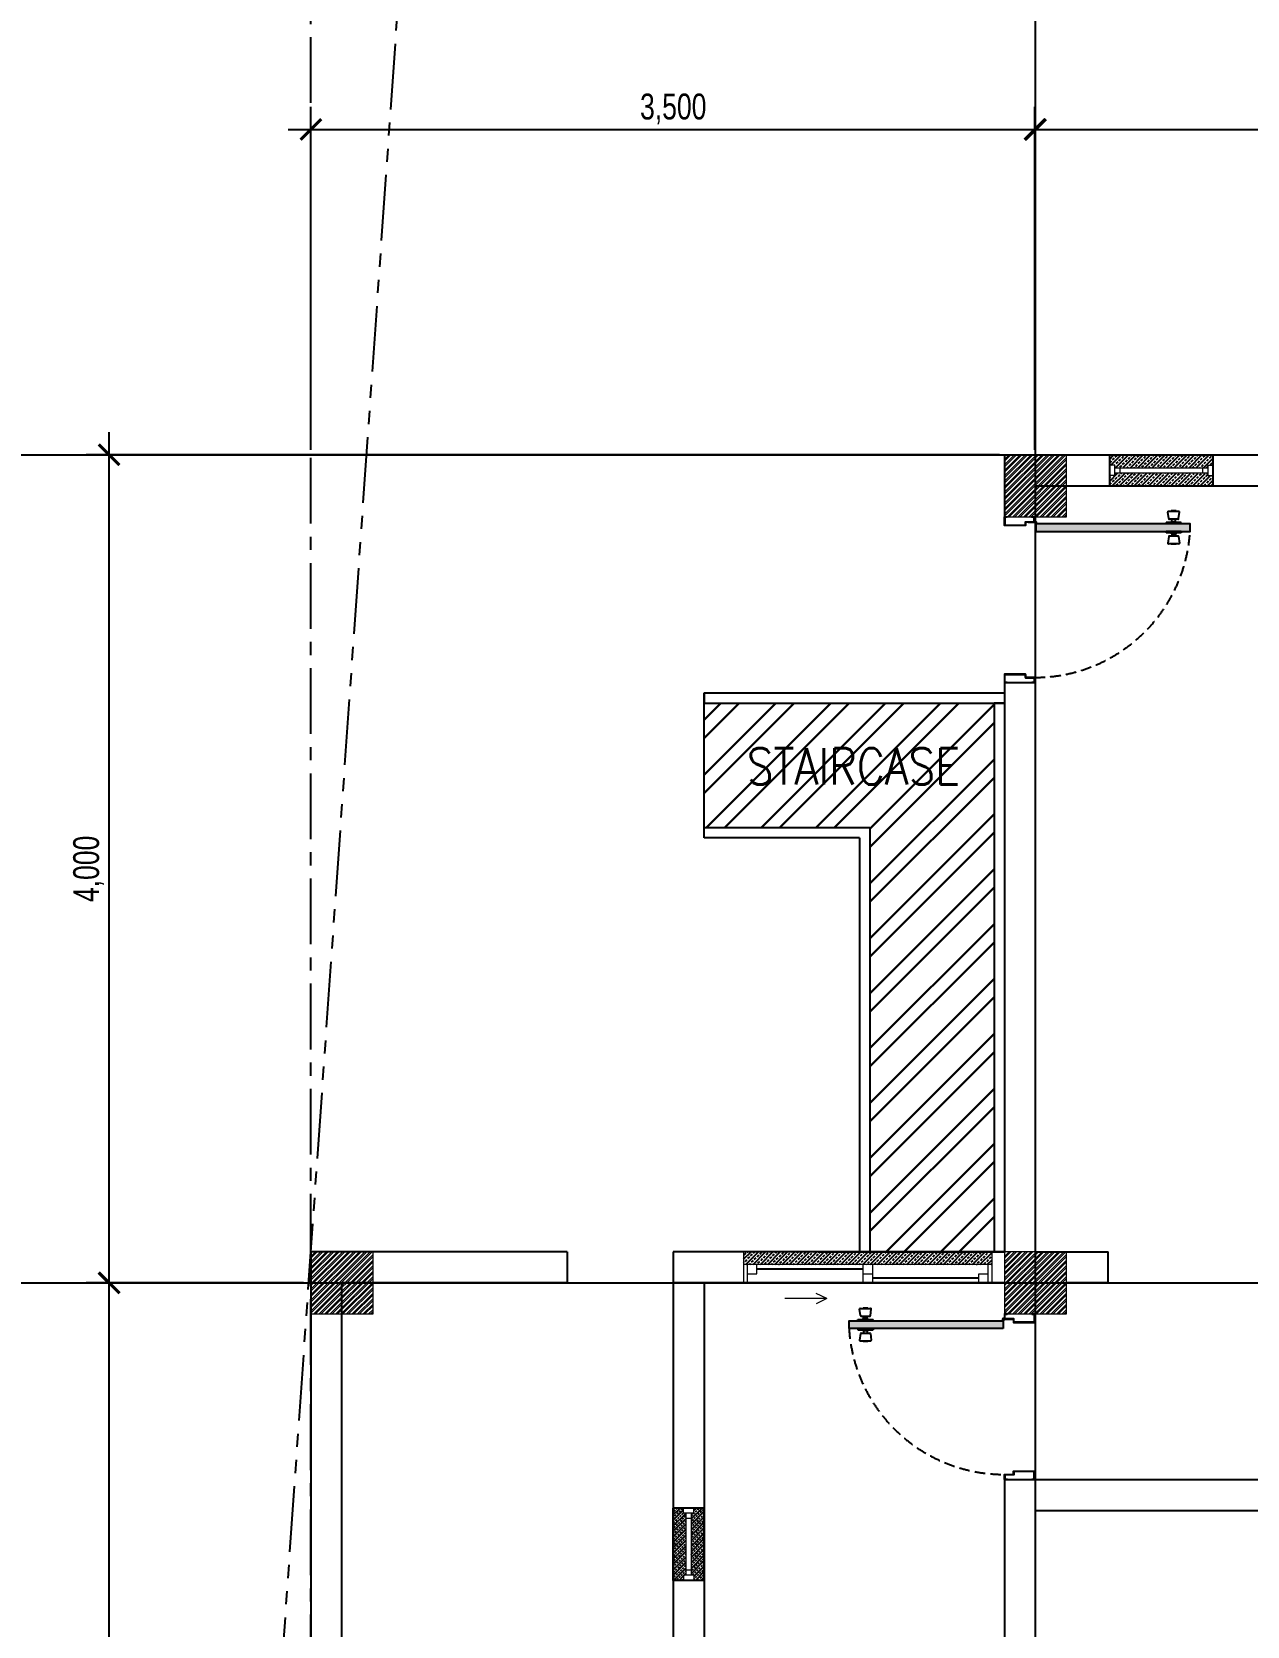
# Model space of a CAD drawing. Header units: millimetres. Extents: x -248340 to 456025, y 261499 to 1049645.
# Drawn here: x 296144 to 302013, y 304527 to 312228 of the extents above; entities that cross this region are included whole.
import ezdxf
from ezdxf.enums import TextEntityAlignment as Align

# ---------------------------------------------------------------- set-up
doc = ezdxf.new("R2010")
doc.units = ezdxf.units.MM
doc.header["$LTSCALE"] = 8
doc.header["$MEASUREMENT"] = 0
for name, pattern in [('CENTER', [50.8, 31.75, -6.35, 6.35, -6.35]), ('CONTINOUS', [0]), ('DASHED2', [0.375, 0.25, -0.125]), ('HIDDEN', [9.525, 6.35, -3.175]), ('PHANTOM', [63.5, 31.75, -6.35, 6.35, -6.35, 6.35, -6.35])]:
    doc.linetypes.add(name, pattern=pattern)
doc.layers.get('0').update_dxf_attribs({"linetype": 'CONTINUOUS'})
for name, color, linetype, lineweight in [('A-ANNO-DIMS', 211, 'CONTINUOUS', 9), ('A-GLAZ', 151, 'CONTINUOUS', 18), ('DIM', 2, 'CONTINUOUS', 25)]:
    doc.layers.add(name, color=color, linetype=linetype, lineweight=lineweight)
for name, color, linetype in [('ar_grid', 10, 'CENTER'), ('AR_ROOF', 7, 'CONTINUOUS'), ('ar_stairs', 7, 'CONTINOUS'), ('ar_wall', 7, 'CONTINOUS'), ('TEXT', 2, 'CONTINUOUS')]:
    doc.layers.add(name, color=color, linetype=linetype)
doc.styles.add('EN-SCL-DIM', font='swisscl.ttf')
doc.styles.add('ROMANS', font='ROMANS', dxfattribs={"width": 0.8, "bigfont": 'BIGFONT'})

# ---------------------------------------------------------------- blocks, each defined once
blk = doc.blocks.new('_ArchTick')
at = {"color": 0, "linetype": 'ByBlock', "const_width": 0.15}
blk.add_lwpolyline([(-0.5, -0.5), (0.5, 0.5)], dxfattribs=at)
blk = doc.blocks.new('SSS')
at = {"true_color": 0x939598}
h = blk.add_hatch(color=252, dxfattribs=at)
h.paths.add_polyline_path([(138371.9, -103571.8), (138360.2, -103571.8), (138360.2, -103610.2), (138459.7, -103610.2), (138459.7, -103594.1), (138502.6, -103594.1), (138502.6, -103571.8), (138490.9, -103571.8), (138490.9, -103570.6), (138503.8, -103570.6), (138503.8, -103595.3), (138460.9, -103595.3), (138460.9, -103611.4), (138359, -103611.4), (138359, -103570.6), (138371.9, -103570.6)])
h.paths.add_polyline_path([(138371.9, -104369.5), (138360.2, -104369.5), (138360.2, -104331.1), (138459.7, -104331.1), (138459.7, -104347.2), (138502.6, -104347.2), (138502.6, -104369.5), (138490.9, -104369.5), (138490.9, -104370.6), (138503.8, -104370.6), (138503.8, -104346), (138460.9, -104346), (138460.9, -104329.9), (138359, -104329.9), (138359, -104370.6), (138371.9, -104370.6)])
for points in [[(138509.7, -103640.9), (139255, -103640.9), (139255, -103603.3), (138509.7, -103603.3)], [(138353.1, -107490.9), (137607.8, -107490.9), (137607.8, -107453.3), (138353.1, -107453.3)]]:
    blk.add_hatch(color=252, dxfattribs=at).paths.add_polyline_path(points)
h = blk.add_hatch(color=252, dxfattribs=at)
h.paths.add_polyline_path([(138490.9, -107421.8), (138502.6, -107421.8), (138502.6, -107460.2), (138403.1, -107460.2), (138403.1, -107444.1), (138360.2, -107444.1), (138360.2, -107421.8), (138371.9, -107421.8), (138371.9, -107420.6), (138359, -107420.6), (138359, -107445.3), (138401.9, -107445.3), (138401.9, -107461.4), (138503.8, -107461.4), (138503.8, -107420.6), (138490.9, -107420.6)])
h.paths.add_polyline_path([(138490.9, -108219.5), (138502.6, -108219.5), (138502.6, -108181.1), (138403.1, -108181.1), (138403.1, -108197.2), (138360.2, -108197.2), (138360.2, -108219.5), (138371.9, -108219.5), (138371.9, -108220.6), (138359, -108220.6), (138359, -108196), (138401.9, -108196), (138401.9, -108179.9), (138503.8, -108179.9), (138503.8, -108220.6), (138490.9, -108220.6)])
at = {"layer": 'A-ANNO-DIMS', "ltscale": 1.25, "true_color": 0x939598}
h = blk.add_hatch(dxfattribs=at)
h.set_pattern_fill('ANSI32', color=252, scale=50)
h.set_pattern_definition([(45, (87838.863, 246713.806), (-13.2582521, 13.2582521), []), (45, (87847.702, 246713.806), (-13.2582521, 13.2582521), [])])
h.paths.add_polyline_path([(138359, -103570.6), (138659, -103570.6), (138659, -103270.6), (138359, -103270.6)])
h = blk.add_hatch(dxfattribs=at)
h.set_pattern_fill('ANSI32', color=252, scale=50)
h.set_pattern_definition([(45, (84488.863, 242863.806), (-13.2582521, 13.2582521), []), (45, (84497.702, 242863.806), (-13.2582521, 13.2582521), [])])
h.paths.add_polyline_path([(135009, -107420.6), (135309, -107420.6), (135309, -107120.6), (135009, -107120.6)])
h = blk.add_hatch(dxfattribs=at)
h.set_pattern_fill('ANSI32', color=252, scale=50)
h.set_pattern_definition([(45, (87838.863, 242863.806), (-13.2582521, 13.2582521), []), (45, (87847.702, 242863.806), (-13.2582521, 13.2582521), [])])
h.paths.add_polyline_path([(138359, -107420.6), (138659, -107420.6), (138659, -107120.6), (138359, -107120.6)])
at = {"layer": 'ar_wall', "ltscale": 1.25, "true_color": 0x939598}
h = blk.add_hatch(dxfattribs=at)
h.set_pattern_fill('ANSI33', color=252, scale=75)
h.set_pattern_definition([(45, (79725.857, 276971.84), (-13.25825215, 13.25825215), []), (45, (79739.116, 276971.84), (-13.25825215, 13.25825215), [9.375, -4.6875])])
h.paths.add_polyline_path([(136821.5, -108388.6), (136819, -108388.6), (136819, -108385.5), (136816, -108385.5), (136816, -108383.1), (136809, -108383.1), (136809, -108358.1), (136784, -108358.1), (136759, -108358.1), (136759, -108707.9), (136809, -108707.9), (136809, -108682.9), (136816, -108682.9), (136816, -108680.4), (136819, -108680.4), (136819, -108677.3), (136821.5, -108677.3)])
h.paths.add_polyline_path([(136909, -108358.1), (136859, -108358.1), (136859, -108383.1), (136852, -108383.1), (136852, -108385.5), (136849, -108385.5), (136849, -108388.6), (136846.5, -108388.6), (136846.5, -108677.3), (136849, -108677.3), (136849, -108680.4), (136852, -108680.4), (136852, -108682.9), (136859, -108682.9), (136859, -108707.9), (136909, -108707.9)])
at = {"color": 252, "ltscale": 1.25, "true_color": 0x939598}
for p, q in [((138509, -114270.6), (138509, -94932.4)), ((133324.4, -103270.6), (146515.4, -103270.6)), ((138359, -103270.6), (144915.4, -103270.6)), ((138865.2, -103270.6), (138865.2, -103420.6)), ((139365.2, -103270.6), (139365.2, -103420.6)), ((138509, -103420.6), (144765.4, -103420.6)), ((136247.2, -107120.6), (135009, -107120.6)), ((138359, -107120.6), (136759, -107120.6)), ((136759, -107120.6), (136759, -109983.3)), ((137459, -107120.6), (138359, -107120.6)), ((137708.9, -107120.6), (137659, -107120.6)), ((138509, -107120.6), (138859, -107120.6)), ((138859, -107270.6), (138859, -107120.6)), ((133324.4, -107270.6), (146515.4, -107270.6)), ((136247.2, -107270.6), (135159, -107270.6)), ((136909, -107270.6), (136909, -109833.3)), ((138359, -108196), (138359, -109833.3)), ((138359, -108220.6), (138509, -108220.6)), ((138509, -108220.6), (139659, -108220.6)), ((138509, -108370.6), (139809, -108370.6)), ((138509, -110206.3), (138509, -108370.6))]:
    blk.add_line(p, q, dxfattribs=at)
at = {"color": 252, "linetype": 'Continuous', "ltscale": 1.25, "true_color": 0x939598}
for p, q in [((138865.2, -103293.1), (138887.5, -103270.7)), ((138865.2, -103275.4), (138869.9, -103270.7)), ((138873, -103320.6), (138922.9, -103270.7)), ((138894, -103282), (138902.8, -103273.1)), ((138898.3, -103330.7), (138958.3, -103270.7)), ((138933.5, -103330.9), (138993.6, -103270.7)), ((138938.2, -103273.1), (138940.6, -103270.7)), ((138968.6, -103331.1), (139029, -103270.7)), ((138969.1, -103277.5), (138975.9, -103270.7)), ((139000.1, -103282), (139008.9, -103273.1)), ((139003.8, -103331.3), (139064.3, -103270.7)), ((139038.9, -103331.5), (139099.7, -103270.7)), ((139044.3, -103273.1), (139046.6, -103270.7)), ((139074.1, -103331.7), (139135, -103270.7)), ((139075.2, -103277.5), (139082, -103270.7)), ((139106.1, -103282), (139115, -103273.1)), ((139109.3, -103331.9), (139170.4, -103270.7)), ((139144.4, -103332.1), (139205.7, -103270.7)), ((139150.3, -103273.1), (139152.7, -103270.7)), ((139179.6, -103332.3), (139241.1, -103270.7)), ((139181.3, -103277.5), (139188.1, -103270.7)), ((139212.2, -103282), (139221, -103273.1)), ((139214.7, -103332.4), (139276.5, -103270.7)), ((139249.9, -103332.6), (139311.8, -103270.7)), ((139256.4, -103273.1), (139258.8, -103270.7)), ((139285.1, -103332.8), (139347.2, -103270.7)), ((139287.3, -103277.5), (139294.1, -103270.7)), ((139318.3, -103282), (139327.1, -103273.1)), ((139362.5, -103273.1), (139364.8, -103270.7)), ((138867.5, -103308.5), (138876.3, -103299.6)), ((138880.7, -103295.2), (138889.6, -103286.4)), ((138890.2, -103321.1), (138894, -103317.3)), ((138898.4, -103312.9), (138907.3, -103304.1)), ((138911.7, -103299.6), (138920.5, -103290.8)), ((138916.1, -103330.6), (138924.9, -103321.7)), ((138924.9, -103286.4), (138933.8, -103277.5)), ((138929.4, -103317.3), (138938.2, -103308.5)), ((138942.6, -103304.1), (138951.5, -103295.2)), ((138951, -103331), (138955.9, -103326.2)), ((138955.9, -103290.8), (138964.7, -103282)), ((138960.3, -103321.7), (138969.1, -103312.9)), ((138973.6, -103308.5), (138982.4, -103299.6)), ((138986.2, -103331.2), (138986.8, -103330.6)), ((138986.8, -103295.2), (138995.6, -103286.4)), ((138991.2, -103326.2), (139000.1, -103317.3)), ((139004.5, -103312.9), (139013.3, -103304.1)), ((139017.7, -103299.6), (139026.6, -103290.8)), ((139022.2, -103330.6), (139031, -103321.7)), ((139031, -103286.4), (139039.8, -103277.5)), ((139035.4, -103317.3), (139044.3, -103308.5)), ((139048.7, -103304.1), (139057.5, -103295.2)), ((139056.5, -103331.6), (139061.9, -103326.2)), ((139061.9, -103290.8), (139070.8, -103282)), ((139066.4, -103321.7), (139075.2, -103312.9)), ((139079.6, -103308.5), (139088.5, -103299.6)), ((139091.7, -103331.8), (139092.9, -103330.6)), ((139092.9, -103295.2), (139101.7, -103286.4)), ((139097.3, -103326.2), (139106.1, -103317.3)), ((139110.6, -103312.9), (139119.4, -103304.1)), ((139123.8, -103299.6), (139132.7, -103290.8)), ((139128.2, -103330.6), (139137.1, -103321.7)), ((139137.1, -103286.4), (139145.9, -103277.5)), ((139141.5, -103317.3), (139150.3, -103308.5)), ((139154.7, -103304.1), (139163.6, -103295.2)), ((139162, -103332.2), (139168, -103326.2)), ((139168, -103290.8), (139176.8, -103282)), ((139172.4, -103321.7), (139181.3, -103312.9)), ((139185.7, -103308.5), (139194.5, -103299.6)), ((139197.2, -103332.4), (139198.9, -103330.6)), ((139198.9, -103295.2), (139207.8, -103286.4)), ((139203.4, -103326.2), (139212.2, -103317.3)), ((139216.6, -103312.9), (139225.5, -103304.1)), ((139229.9, -103299.6), (139238.7, -103290.8)), ((139234.3, -103330.6), (139243.1, -103321.7)), ((139243.1, -103286.4), (139252, -103277.5)), ((139247.6, -103317.3), (139256.4, -103308.5)), ((139260.8, -103304.1), (139269.7, -103295.2)), ((139267.5, -103332.7), (139274.1, -103326.2)), ((139274.1, -103290.8), (139282.9, -103282)), ((139278.5, -103321.7), (139287.3, -103312.9)), ((139291.7, -103308.5), (139300.6, -103299.6)), ((139302.6, -103332.9), (139305, -103330.6)), ((139305, -103295.2), (139313.8, -103286.4)), ((139309.4, -103326.2), (139318.3, -103317.3)), ((139320.2, -103333), (139365.2, -103288.1)), ((139322.7, -103312.9), (139331.5, -103304.1)), ((139335.9, -103299.6), (139344.8, -103290.8)), ((139349.2, -103286.4), (139358, -103277.5)), ((139353.6, -103317.3), (139362.5, -103308.5)), ((138865.2, -103399.2), (138906.1, -103358.2)), ((138865.2, -103381.5), (138871.9, -103374.8)), ((138867.5, -103414.5), (138876.3, -103405.7)), ((138879, -103420.7), (138941.3, -103358.4)), ((138880.7, -103401.3), (138889.6, -103392.4)), ((138894, -103388), (138902.8, -103379.2)), ((138898.4, -103419), (138907.3, -103410.1)), ((138907.3, -103374.8), (138916.1, -103365.9)), ((138911.7, -103405.7), (138920.5, -103396.9)), ((138914.3, -103420.7), (138976.4, -103358.6)), ((138920.5, -103361.5), (138923.7, -103358.3)), ((138924.9, -103392.4), (138933.8, -103383.6)), ((138932, -103420.7), (138938.2, -103414.5)), ((138938.2, -103379.2), (138947, -103370.3)), ((138942.6, -103410.1), (138951.5, -103401.3)), ((138949.7, -103420.7), (139011.6, -103358.8)), ((138951.5, -103365.9), (138958.9, -103358.5)), ((138955.9, -103396.9), (138964.7, -103388)), ((138967.4, -103420.7), (138969.1, -103419)), ((138969.1, -103383.6), (138978, -103374.8)), ((138973.6, -103414.5), (138982.4, -103405.7)), ((138982.4, -103370.3), (138991.2, -103361.5)), ((138985, -103420.7), (139046.8, -103359)), ((138986.8, -103401.3), (138995.6, -103392.4)), ((139000.1, -103388), (139008.9, -103379.2)), ((139004.5, -103419), (139013.3, -103410.1)), ((139013.3, -103374.8), (139022.2, -103365.9)), ((139017.7, -103405.7), (139026.6, -103396.9)), ((139020.4, -103420.7), (139081.9, -103359.2)), ((139026.6, -103361.5), (139029.2, -103358.9)), ((139031, -103392.4), (139039.8, -103383.6)), ((139038.1, -103420.7), (139044.3, -103414.5)), ((139044.3, -103379.2), (139053.1, -103370.3)), ((139048.7, -103410.1), (139057.5, -103401.3)), ((139055.7, -103420.7), (139117.1, -103359.4)), ((139057.5, -103365.9), (139064.3, -103359.1)), ((139061.9, -103396.9), (139070.8, -103388)), ((139073.4, -103420.7), (139075.2, -103419)), ((139075.2, -103383.6), (139084, -103374.8)), ((139079.6, -103414.5), (139088.5, -103405.7)), ((139088.5, -103370.3), (139097.3, -103361.5)), ((139091.1, -103420.7), (139152.2, -103359.6)), ((139092.9, -103401.3), (139101.7, -103392.4)), ((139106.1, -103388), (139115, -103379.2)), ((139110.6, -103419), (139119.4, -103410.1)), ((139119.4, -103374.8), (139128.2, -103365.9)), ((139123.8, -103405.7), (139132.7, -103396.9)), ((139126.5, -103420.7), (139187.4, -103359.8)), ((139132.7, -103361.5), (139134.7, -103359.5)), ((139137.1, -103392.4), (139145.9, -103383.6)), ((139144.1, -103420.7), (139150.3, -103414.5)), ((139150.3, -103379.2), (139159.2, -103370.3)), ((139154.7, -103410.1), (139163.6, -103401.3)), ((139161.8, -103420.7), (139222.6, -103360)), ((139163.6, -103365.9), (139169.8, -103359.7)), ((139168, -103396.9), (139176.8, -103388)), ((139179.5, -103420.7), (139181.3, -103419)), ((139181.3, -103383.6), (139190.1, -103374.8)), ((139185.7, -103414.5), (139194.5, -103405.7)), ((139194.5, -103370.3), (139203.4, -103361.5)), ((139197.2, -103420.7), (139257.7, -103360.2)), ((139198.9, -103401.3), (139207.8, -103392.4)), ((139212.2, -103388), (139221, -103379.2)), ((139216.6, -103419), (139225.5, -103410.1)), ((139225.5, -103374.8), (139234.3, -103365.9)), ((139229.9, -103405.7), (139238.7, -103396.9)), ((139232.5, -103420.7), (139292.9, -103360.4)), ((139238.7, -103361.5), (139240.1, -103360.1)), ((139243.1, -103392.4), (139252, -103383.6)), ((139250.2, -103420.7), (139256.4, -103414.5)), ((139256.4, -103379.2), (139265.2, -103370.3)), ((139260.8, -103410.1), (139269.7, -103401.3)), ((139267.9, -103420.7), (139328, -103360.6)), ((139269.7, -103365.9), (139275.3, -103360.3)), ((139274.1, -103396.9), (139282.9, -103388)), ((139285.6, -103420.7), (139287.3, -103419)), ((139287.3, -103383.6), (139296.2, -103374.8)), ((139291.7, -103414.5), (139300.6, -103405.7)), ((139300.6, -103370.3), (139309.4, -103361.5)), ((139303.2, -103420.7), (139353.3, -103370.6)), ((139305, -103401.3), (139313.8, -103392.4)), ((139318.3, -103388), (139327.1, -103379.2)), ((139322.7, -103419), (139331.5, -103410.1)), ((139331.5, -103374.8), (139340.2, -103366.1)), ((139335.9, -103405.7), (139344.8, -103396.9)), ((139338.6, -103420.7), (139365.2, -103394.1)), ((139349.2, -103392.4), (139358, -103383.6)), ((139356.3, -103420.7), (139362.5, -103414.5)), ((139362.5, -103379.2), (139365.2, -103376.5)), ((137098.7, -107156.5), (137134.6, -107120.6)), ((137098.8, -107121.1), (137099.2, -107120.6)), ((137108.9, -107181.7), (137169.9, -107120.6)), ((137115.1, -107122.4), (137116.9, -107120.6)), ((137144.3, -107181.7), (137205.3, -107120.6)), ((137146, -107126.8), (137152.2, -107120.6)), ((137177, -107131.3), (137185.8, -107122.4)), ((137179.6, -107181.7), (137240.6, -107120.6)), ((137215, -107181.7), (137276, -107120.6)), ((137221.2, -107122.4), (137223, -107120.6)), ((137250.3, -107181.7), (137311.3, -107120.6)), ((137252.1, -107126.8), (137258.3, -107120.6)), ((137283, -107131.3), (137291.9, -107122.4)), ((137285.7, -107181.7), (137346.7, -107120.6)), ((137321, -107181.7), (137382.1, -107120.6)), ((137327.2, -107122.4), (137329, -107120.6)), ((137356.4, -107181.7), (137417.4, -107120.6)), ((137358.2, -107126.8), (137364.4, -107120.6)), ((137389.1, -107131.3), (137397.9, -107122.4)), ((137391.7, -107181.7), (137452.8, -107120.6)), ((137427.1, -107181.7), (137488.1, -107120.6)), ((137433.3, -107122.4), (137435.1, -107120.6)), ((137462.4, -107181.7), (137523.5, -107120.6)), ((137464.2, -107126.8), (137470.4, -107120.6)), ((137495.2, -107131.3), (137504, -107122.4)), ((137497.8, -107181.7), (137558.8, -107120.6)), ((137533.1, -107181.7), (137594.2, -107120.6)), ((137539.4, -107122.4), (137541.2, -107120.6)), ((137568.5, -107181.7), (137629.5, -107120.6)), ((137570.3, -107126.8), (137576.5, -107120.6)), ((137601.2, -107131.3), (137610.1, -107122.4)), ((137603.9, -107181.7), (137664.9, -107120.6)), ((137639.2, -107181.7), (137700.3, -107120.6)), ((137645.4, -107122.4), (137647.2, -107120.6)), ((137674.6, -107181.7), (137735.6, -107120.6)), ((137676.4, -107126.8), (137682.6, -107120.6)), ((137707.3, -107131.3), (137716.1, -107122.4)), ((137709.9, -107181.7), (137771, -107120.6)), ((137745.3, -107181.7), (137806.3, -107120.6)), ((137751.5, -107122.4), (137753.3, -107120.6)), ((137780.6, -107181.7), (137841.7, -107120.6)), ((137782.4, -107126.8), (137788.6, -107120.6)), ((137813.4, -107131.3), (137822.2, -107122.4)), ((137816, -107181.7), (137877, -107120.6)), ((137851.3, -107181.7), (137912.4, -107120.6)), ((137857.6, -107122.4), (137859.4, -107120.6)), ((137886.7, -107181.7), (137947.7, -107120.6)), ((137888.5, -107126.8), (137894.7, -107120.6)), ((137919.4, -107131.3), (137928.3, -107122.4)), ((137922, -107181.7), (137983.1, -107120.6)), ((137957.4, -107181.7), (138018.5, -107120.6)), ((137963.6, -107122.4), (137965.4, -107120.6)), ((137992.7, -107181.7), (138053.8, -107120.6)), ((137994.6, -107126.8), (138000.8, -107120.6)), ((138025.5, -107131.3), (138034.3, -107122.4)), ((138028.1, -107181.7), (138089.2, -107120.6)), ((138063.4, -107181.7), (138124.5, -107120.6)), ((138069.7, -107122.4), (138071.5, -107120.6)), ((138098.8, -107181.7), (138159.9, -107120.6)), ((138100.6, -107126.8), (138106.8, -107120.6)), ((138131.6, -107131.3), (138140.4, -107122.4)), ((138134.1, -107181.7), (138195.2, -107120.6)), ((138169.5, -107181.7), (138230.6, -107120.6)), ((138175.8, -107122.4), (138177.6, -107120.6)), ((138204.8, -107181.7), (138265.9, -107120.6)), ((138206.7, -107126.8), (138212.9, -107120.6)), ((138237.6, -107131.3), (138246.5, -107122.4)), ((138240.2, -107181.7), (138298.8, -107123.2)), ((138281.8, -107122.4), (138283.6, -107120.6)), ((137098.7, -107174.1), (137101.8, -107171)), ((137101.8, -107135.7), (137110.7, -107126.8)), ((137106.3, -107166.6), (137115.1, -107157.8)), ((137119.5, -107153.4), (137128.4, -107144.5)), ((137126.6, -107181.7), (137132.8, -107175.5)), ((137132.8, -107140.1), (137141.6, -107131.3)), ((137137.2, -107171), (137146, -107162.2)), ((137150.5, -107157.8), (137159.3, -107148.9)), ((137161.9, -107181.7), (137163.7, -107179.9)), ((137163.7, -107144.5), (137172.6, -107135.7)), ((137168.1, -107175.5), (137177, -107166.6)), ((137181.4, -107162.2), (137190.2, -107153.4)), ((137194.7, -107148.9), (137203.5, -107140.1)), ((137199.1, -107179.9), (137207.9, -107171)), ((137207.9, -107135.7), (137216.8, -107126.8)), ((137212.3, -107166.6), (137221.2, -107157.8)), ((137225.6, -107153.4), (137234.4, -107144.5)), ((137232.7, -107181.7), (137238.9, -107175.5)), ((137238.9, -107140.1), (137247.7, -107131.3)), ((137243.3, -107171), (137252.1, -107162.2)), ((137256.5, -107157.8), (137265.4, -107148.9)), ((137268, -107181.7), (137269.8, -107179.9)), ((137269.8, -107144.5), (137278.6, -107135.7)), ((137274.2, -107175.5), (137283, -107166.6)), ((137287.5, -107162.2), (137296.3, -107153.4)), ((137300.7, -107148.9), (137309.6, -107140.1)), ((137305.1, -107179.9), (137314, -107171)), ((137314, -107135.7), (137322.8, -107126.8)), ((137318.4, -107166.6), (137327.2, -107157.8)), ((137331.7, -107153.4), (137340.5, -107144.5)), ((137338.7, -107181.7), (137344.9, -107175.5)), ((137344.9, -107140.1), (137353.8, -107131.3)), ((137349.3, -107171), (137358.2, -107162.2)), ((137362.6, -107157.8), (137371.4, -107148.9)), ((137374.1, -107181.7), (137375.9, -107179.9)), ((137375.9, -107144.5), (137384.7, -107135.7)), ((137380.3, -107175.5), (137389.1, -107166.6)), ((137393.5, -107162.2), (137402.4, -107153.4)), ((137406.8, -107148.9), (137415.6, -107140.1)), ((137411.2, -107179.9), (137420, -107171)), ((137420, -107135.7), (137428.9, -107126.8)), ((137424.5, -107166.6), (137433.3, -107157.8)), ((137437.7, -107153.4), (137446.6, -107144.5)), ((137444.8, -107181.7), (137451, -107175.5)), ((137451, -107140.1), (137459.8, -107131.3)), ((137455.4, -107171), (137464.2, -107162.2)), ((137468.7, -107157.8), (137477.5, -107148.9)), ((137480.1, -107181.7), (137481.9, -107179.9)), ((137481.9, -107144.5), (137490.8, -107135.7)), ((137486.3, -107175.5), (137495.2, -107166.6)), ((137499.6, -107162.2), (137508.4, -107153.4)), ((137512.9, -107148.9), (137521.7, -107140.1)), ((137517.3, -107179.9), (137526.1, -107171)), ((137526.1, -107135.7), (137535, -107126.8)), ((137530.5, -107166.6), (137539.4, -107157.8)), ((137543.8, -107153.4), (137552.6, -107144.5)), ((137550.8, -107181.7), (137557, -107175.5)), ((137557, -107140.1), (137565.9, -107131.3)), ((137561.5, -107171), (137570.3, -107162.2)), ((137574.7, -107157.8), (137583.6, -107148.9)), ((137586.2, -107181.7), (137588, -107179.9)), ((137588, -107144.5), (137596.8, -107135.7)), ((137592.4, -107175.5), (137601.2, -107166.6)), ((137605.7, -107162.2), (137614.5, -107153.4)), ((137618.9, -107148.9), (137627.8, -107140.1)), ((137623.3, -107179.9), (137632.2, -107171)), ((137632.2, -107135.7), (137641, -107126.8)), ((137636.6, -107166.6), (137645.4, -107157.8)), ((137649.9, -107153.4), (137658.7, -107144.5)), ((137656.9, -107181.7), (137663.1, -107175.5)), ((137663.1, -107140.1), (137672, -107131.3)), ((137667.5, -107171), (137676.4, -107162.2)), ((137680.8, -107157.8), (137689.6, -107148.9)), ((137692.2, -107181.7), (137694.1, -107179.9)), ((137694.1, -107144.5), (137702.9, -107135.7)), ((137698.5, -107175.5), (137707.3, -107166.6)), ((137711.7, -107162.2), (137720.6, -107153.4)), ((137725, -107148.9), (137733.8, -107140.1)), ((137729.4, -107179.9), (137738.2, -107171)), ((137738.2, -107135.7), (137747.1, -107126.8)), ((137742.7, -107166.6), (137751.5, -107157.8)), ((137755.9, -107153.4), (137764.8, -107144.5)), ((137762.9, -107181.7), (137769.2, -107175.5)), ((137769.2, -107140.1), (137778, -107131.3)), ((137773.6, -107171), (137782.4, -107162.2)), ((137786.9, -107157.8), (137795.7, -107148.9)), ((137798.3, -107181.7), (137800.1, -107179.9)), ((137800.1, -107144.5), (137809, -107135.7)), ((137804.5, -107175.5), (137813.4, -107166.6)), ((137817.8, -107162.2), (137826.6, -107153.4)), ((137831.1, -107148.9), (137839.9, -107140.1)), ((137835.5, -107179.9), (137844.3, -107171)), ((137844.3, -107135.7), (137853.1, -107126.8)), ((137848.7, -107166.6), (137857.6, -107157.8)), ((137862, -107153.4), (137870.8, -107144.5)), ((137869, -107181.7), (137875.2, -107175.5)), ((137875.2, -107140.1), (137884.1, -107131.3)), ((137879.7, -107171), (137888.5, -107162.2)), ((137892.9, -107157.8), (137901.8, -107148.9)), ((137904.4, -107181.7), (137906.2, -107179.9)), ((137906.2, -107144.5), (137915, -107135.7)), ((137910.6, -107175.5), (137919.4, -107166.6)), ((137923.9, -107162.2), (137932.7, -107153.4)), ((137937.1, -107148.9), (137946, -107140.1)), ((137941.5, -107179.9), (137950.4, -107171)), ((137950.4, -107135.7), (137959.2, -107126.8)), ((137954.8, -107166.6), (137963.6, -107157.8)), ((137968.1, -107153.4), (137976.9, -107144.5)), ((137975.1, -107181.7), (137981.3, -107175.5)), ((137981.3, -107140.1), (137990.2, -107131.3)), ((137985.7, -107171), (137994.6, -107162.2)), ((137999, -107157.8), (138007.8, -107148.9)), ((138010.4, -107181.7), (138012.2, -107179.9)), ((138012.2, -107144.5), (138021.1, -107135.7)), ((138016.7, -107175.5), (138025.5, -107166.6)), ((138029.9, -107162.2), (138038.8, -107153.4)), ((138043.2, -107148.9), (138052, -107140.1)), ((138047.6, -107179.9), (138056.4, -107171)), ((138056.4, -107135.7), (138065.3, -107126.8)), ((138060.9, -107166.6), (138069.7, -107157.8)), ((138074.1, -107153.4), (138083, -107144.5)), ((138081.1, -107181.7), (138087.4, -107175.5)), ((138087.4, -107140.1), (138096.2, -107131.3)), ((138091.8, -107171), (138100.6, -107162.2)), ((138105.1, -107157.8), (138113.9, -107148.9)), ((138116.5, -107181.7), (138118.3, -107179.9)), ((138118.3, -107144.5), (138127.2, -107135.7)), ((138122.7, -107175.5), (138131.6, -107166.6)), ((138136, -107162.2), (138144.8, -107153.4)), ((138149.3, -107148.9), (138158.1, -107140.1)), ((138153.7, -107179.9), (138162.5, -107171)), ((138162.5, -107135.7), (138171.3, -107126.8)), ((138166.9, -107166.6), (138175.8, -107157.8)), ((138180.2, -107153.4), (138189, -107144.5)), ((138187.2, -107181.7), (138193.4, -107175.5)), ((138193.4, -107140.1), (138202.3, -107131.3)), ((138197.9, -107171), (138206.7, -107162.2)), ((138211.1, -107157.8), (138220, -107148.9)), ((138222.5, -107181.7), (138224.4, -107179.9)), ((138224.4, -107144.5), (138233.2, -107135.7)), ((138228.8, -107175.5), (138237.6, -107166.6)), ((138242.1, -107162.2), (138250.9, -107153.4)), ((138255.3, -107148.9), (138264.2, -107140.1)), ((138259.7, -107179.9), (138268.6, -107171)), ((138268.6, -107135.7), (138277.4, -107126.8)), ((138273, -107166.6), (138281.8, -107157.8)), ((138275.6, -107181.7), (138298.7, -107158.5)), ((138286.3, -107153.4), (138295.1, -107144.5)), ((138293.2, -107181.7), (138298.7, -107176.2))]:
    blk.add_line(p, q, dxfattribs=at)
at = {"color": 252, "true_color": 0x939598}
for p, q in [((139151.7, -103578.6), (139147.3, -103547.5)), ((139200.6, -103543.8), (139150.5, -103543.8)), ((139196.2, -103581.4), (139154.9, -103581.4)), ((139163.9, -103543.8), (139163.9, -103541.6)), ((139187.2, -103541.6), (139163.9, -103541.6)), ((139166.7, -103592.6), (139166.7, -103581.4)), ((139184.4, -103592.6), (139184.4, -103581.4)), ((139187.2, -103543.8), (139187.2, -103541.6)), ((139199.4, -103578.6), (139203.7, -103547.5)), ((139212.1, -103597.1), (139139, -103597.1)), ((139139, -103603.3), (139139, -103597.1)), ((139212.1, -103603.3), (139139, -103603.3)), ((139139, -103640.9), (139139, -103647.1)), ((139212.1, -103640.9), (139139, -103640.9)), ((139212.1, -103647.1), (139139, -103647.1)), ((139165.2, -103592.6), (139185.8, -103592.6)), ((139165.2, -103651.7), (139185.8, -103651.7)), ((139166.7, -103651.7), (139166.7, -103662.8)), ((139184.4, -103651.7), (139184.4, -103662.8)), ((139212.1, -103603.3), (139212.1, -103597.1)), ((139212.1, -103640.9), (139212.1, -103647.1)), ((139151.7, -103665.6), (139147.3, -103696.7)), ((139200.6, -103700.4), (139150.5, -103700.4)), ((139196.2, -103662.8), (139154.9, -103662.8)), ((139163.9, -103700.4), (139163.9, -103702.6)), ((139187.2, -103702.6), (139163.9, -103702.6)), ((139187.2, -103700.4), (139187.2, -103702.6)), ((139199.4, -103665.6), (139203.7, -103696.7)), ((137663.4, -107428.6), (137659, -107397.5)), ((137662.2, -107393.8), (137712.3, -107393.8)), ((137666.6, -107431.4), (137707.9, -107431.4)), ((137675.6, -107391.6), (137698.9, -107391.6)), ((137675.6, -107393.8), (137675.6, -107391.6)), ((137678.4, -107442.6), (137678.4, -107431.4)), ((137696.1, -107442.6), (137696.1, -107431.4)), ((137698.9, -107393.8), (137698.9, -107391.6)), ((137711.1, -107428.6), (137715.5, -107397.5)), ((137650.7, -107453.3), (137650.7, -107447.1)), ((137650.7, -107447.1), (137723.8, -107447.1)), ((137650.7, -107453.3), (137723.8, -107453.3)), ((137650.7, -107490.9), (137650.7, -107497.1)), ((137650.7, -107490.9), (137723.8, -107490.9)), ((137650.7, -107497.1), (137723.8, -107497.1)), ((137697.5, -107442.6), (137677, -107442.6)), ((137697.5, -107501.7), (137677, -107501.7)), ((137678.4, -107501.7), (137678.4, -107512.8)), ((137696.1, -107501.7), (137696.1, -107512.8)), ((137723.8, -107453.3), (137723.8, -107447.1)), ((137723.8, -107490.9), (137723.8, -107497.1)), ((137663.4, -107515.6), (137659, -107546.7)), ((137662.2, -107550.4), (137712.3, -107550.4)), ((137666.6, -107512.8), (137707.9, -107512.8)), ((137675.6, -107550.4), (137675.6, -107552.6)), ((137675.6, -107552.6), (137698.9, -107552.6)), ((137698.9, -107550.4), (137698.9, -107552.6)), ((137711.1, -107515.6), (137715.5, -107546.7))]:
    blk.add_line(p, q, dxfattribs=at)
at = {"color": 252, "linetype": 'Continuous', "lineweight": 30, "ltscale": 1.25, "true_color": 0x939598}
for p, q in [((136909, -104550.9), (136989.3, -104470.6)), ((136909, -104816.1), (137254.5, -104470.6)), ((136909, -104639.3), (137077.7, -104470.6)), ((136909, -104904.5), (137342.9, -104470.6)), ((136919.6, -105070.6), (137519.6, -104470.6)), ((137008, -105070.6), (137608, -104470.6)), ((137184.8, -105070.6), (137784.8, -104470.6)), ((137273.2, -105070.6), (137873.2, -104470.6)), ((137450, -105070.6), (138050, -104470.6)), ((137538.4, -105070.6), (138138.4, -104470.6)), ((137709, -105076.8), (138309, -104476.8)), ((137709, -105165.2), (138309, -104565.2)), ((137709, -105341.9), (138309, -104741.9)), ((137709, -105430.3), (138309, -104830.3)), ((137709, -105607.1), (138309, -105007.1)), ((137709, -105695.5), (138309, -105095.5)), ((137708.9, -105872.3), (138309, -105272.3)), ((137708.9, -105960.7), (138309, -105360.6)), ((137708.9, -106137.5), (138309, -105537.4)), ((137708.9, -106225.9), (138309, -105625.8)), ((137708.9, -106402.7), (138309, -105802.6)), ((137708.9, -106491.1), (138309, -105891)), ((137708.9, -106667.9), (138309, -106067.8)), ((137708.9, -106756.3), (138309, -106156.1)), ((137708.9, -106933.1), (138309, -106332.9)), ((137708.9, -107021.5), (138309, -106421.3)), ((137786.5, -107120.6), (138309, -106598.1)), ((137874.9, -107120.6), (138309, -106686.5)), ((138051.6, -107120.6), (138309, -106863.3)), ((138140, -107120.6), (138309, -106951.6))]:
    blk.add_line(p, q, dxfattribs=at)
at = {"color": 252, "true_color": 0x939598}
for points in [[(138371.9, -103571.8), (138360.2, -103571.8), (138360.2, -103610.2), (138459.7, -103610.2), (138459.7, -103594.1), (138502.6, -103594.1), (138502.6, -103571.8), (138490.9, -103571.8), (138490.9, -103570.6), (138503.8, -103570.6), (138503.8, -103595.3), (138460.9, -103595.3), (138460.9, -103611.4), (138359, -103611.4), (138359, -103570.6), (138371.9, -103570.6)], [(138509.7, -103640.9), (139255, -103640.9), (139255, -103603.3), (138509.7, -103603.3)], [(138371.9, -104369.5), (138360.2, -104369.5), (138360.2, -104331.1), (138459.7, -104331.1), (138459.7, -104347.2), (138502.6, -104347.2), (138502.6, -104369.5), (138490.9, -104369.5), (138490.9, -104370.6), (138503.8, -104370.6), (138503.8, -104346), (138460.9, -104346), (138460.9, -104329.9), (138359, -104329.9), (138359, -104370.6), (138371.9, -104370.6)], [(138490.9, -107421.8), (138502.6, -107421.8), (138502.6, -107460.2), (138403.1, -107460.2), (138403.1, -107444.1), (138360.2, -107444.1), (138360.2, -107421.8), (138371.9, -107421.8), (138371.9, -107420.6), (138359, -107420.6), (138359, -107445.3), (138401.9, -107445.3), (138401.9, -107461.4), (138503.8, -107461.4), (138503.8, -107420.6), (138490.9, -107420.6)], [(138353.1, -107490.9), (137607.8, -107490.9), (137607.8, -107453.3), (138353.1, -107453.3)], [(138490.9, -108219.5), (138502.6, -108219.5), (138502.6, -108181.1), (138403.1, -108181.1), (138403.1, -108197.2), (138360.2, -108197.2), (138360.2, -108219.5), (138371.9, -108219.5), (138371.9, -108220.6), (138359, -108220.6), (138359, -108196), (138401.9, -108196), (138401.9, -108179.9), (138503.8, -108179.9), (138503.8, -108220.6), (138490.9, -108220.6)]]:
    blk.add_lwpolyline(points, close=True, dxfattribs=at)
for points in [[(138505.9, -103596.4, 0.414214), (138504.8, -103595.3), (138472.7, -103595.3), (138472.7, -103596.4), (138504.8, -103596.4, 12.92773), (138505, -103595.2), (138506, -103595.6, -13.063763), (138505.9, -103596.4)], [(138508.6, -103599.1, -0.414214), (138509.7, -103600.1), (138509.7, -103632.3), (138508.6, -103632.3), (138508.6, -103600.1, -12.92773), (138509.7, -103600), (138509.4, -103598.9, 13.063763), (138508.6, -103599.1)], [(138354.2, -107449.1, 0.414214), (138353.1, -107450.1), (138353.1, -107482.3), (138354.2, -107482.3), (138354.2, -107450.1, 12.92773), (138353, -107450), (138353.4, -107448.9, -13.063763), (138354.2, -107449.1)], [(138356.9, -107446.4, -0.414214), (138357.9, -107445.3), (138390.1, -107445.3), (138390.1, -107446.4), (138357.9, -107446.4, -12.92773), (138357.8, -107445.2), (138356.7, -107445.6, 13.063763), (138356.9, -107446.4)]]:
    blk.add_lwpolyline(points, format="xyb", close=True, dxfattribs=at)
for centre, radius, start, end in [((139150.5, -103547), 3.22, 90, 187.97654), ((139154.9, -103578.2), 3.22, 187.97654, 270), ((139196.2, -103578.2), 3.22, 270, 352.02346), ((139200.6, -103547), 3.22, 352.02346, 90), ((139161.1, -103592.9), 4.2, 260.18061, 5.14732), ((139161.1, -103651.3), 4.2, 354.85268, 99.81939), ((139190, -103592.9), 4.2, 174.85268, 279.81939), ((139190, -103651.3), 4.2, 80.18061, 185.14732), ((139150.5, -103697.2), 3.22, 172.02346, 270), ((139154.9, -103666), 3.22, 90, 172.02346), ((139196.2, -103666), 3.22, 7.97654, 90), ((139200.6, -103697.2), 3.22, 270, 7.97654), ((137662.2, -107397), 3.22, 90, 187.97654), ((137666.6, -107428.2), 3.22, 187.97654, 270), ((137707.9, -107428.2), 3.22, 270, 352.02346), ((137712.3, -107397), 3.22, 352.02346, 90), ((137672.8, -107442.9), 4.2, 260.18061, 5.14732), ((137672.8, -107501.3), 4.2, 354.85268, 99.81939), ((137701.7, -107442.9), 4.2, 174.85268, 279.81939), ((137701.7, -107501.3), 4.2, 80.18061, 185.14732), ((137662.2, -107547.2), 3.22, 172.02346, 270), ((137666.6, -107516), 3.22, 90, 172.02346), ((137707.9, -107516), 3.22, 7.97654, 90), ((137712.3, -107547.2), 3.22, 270, 7.97654)]:
    blk.add_arc(centre, radius, start, end, dxfattribs=at)
at = {"color": 252, "linetype": 'HIDDEN', "true_color": 0x939598}
for centre, start, end in [((138505.4, -103595), 269.87271, 356.50006), ((138357.3, -107445), 183.49994, 270.12729)]:
    blk.add_arc(centre, 750.9, start, end, dxfattribs=at)
at = {"layer": 'A-ANNO-DIMS', "color": 252, "ltscale": 1.25, "true_color": 0x939598}
for points in [[(138359, -103570.6), (138659, -103570.6), (138659, -103270.6), (138359, -103270.6)], [(135009, -107420.6), (135309, -107420.6), (135309, -107120.6), (135009, -107120.6)], [(138359, -107420.6), (138659, -107420.6), (138659, -107120.6), (138359, -107120.6)]]:
    blk.add_lwpolyline(points, close=True, dxfattribs=at)
at = {"layer": 'A-GLAZ', "color": 252, "true_color": 0x939598}
for p, q in [((138865.2, -103295.6), (138865.2, -103395.6)), ((138890.2, -103320.6), (138865.2, -103320.6)), ((138890.2, -103320.6), (138890.2, -103370.6)), ((138890.2, -103327.6), (138892.7, -103327.6)), ((138890.2, -103333.1), (139340.2, -103333.1)), ((138892.7, -103327.6), (138892.7, -103330.7)), ((138892.7, -103330.7), (138895.7, -103330.7)), ((138895.7, -103330.7), (138895.7, -103333.1)), ((139337.7, -103330.7), (139334.7, -103330.7)), ((139334.7, -103330.7), (139334.7, -103333.1)), ((139340.2, -103327.6), (139337.7, -103327.6)), ((139337.7, -103327.6), (139337.7, -103330.7)), ((139340.2, -103320.6), (139340.2, -103370.6)), ((139340.2, -103320.6), (139365.2, -103320.6)), ((139365.2, -103395.6), (139365.2, -103295.6)), ((139365.2, -103295.6), (139365.2, -103395.6)), ((138890.2, -103370.6), (138865.2, -103370.6)), ((138890.2, -103358.1), (139340.2, -103358.1)), ((138890.2, -103363.7), (138892.7, -103363.7)), ((138892.7, -103363.7), (138892.7, -103360.6)), ((138892.7, -103360.6), (138895.7, -103360.6)), ((138895.7, -103360.6), (138895.7, -103358.1)), ((139334.7, -103360.6), (139334.7, -103358.1)), ((139337.7, -103360.6), (139334.7, -103360.6)), ((139337.7, -103363.7), (139337.7, -103360.6)), ((139340.2, -103363.7), (139337.7, -103363.7)), ((139340.2, -103370.6), (139365.2, -103370.6)), ((138298.8, -107120.6), (137098.8, -107120.6)), ((137676.5, -107181.7), (137162.2, -107181.7)), ((138279.7, -107181.7), (137721, -107181.7)), ((137098.7, -107270.6), (138298.7, -107270.6)), ((137676.5, -107270.6), (137117.8, -107270.6)), ((138235.2, -107270.6), (137721, -107270.6)), ((137500.3, -107346.8), (137297.1, -107346.8)), ((137500.3, -107346.8), (137449.5, -107321.4)), ((137500.3, -107346.8), (137449.5, -107372.2)), ((136784, -108358.1), (136884, -108358.1)), ((136884, -108358.1), (136784, -108358.1)), ((136809, -108383.1), (136809, -108358.1)), ((136859, -108383.1), (136809, -108383.1)), ((136816, -108383.1), (136816, -108385.5)), ((136816, -108385.5), (136819, -108385.5)), ((136819, -108385.5), (136819, -108388.6)), ((136819, -108388.6), (136821.5, -108388.6)), ((136821.5, -108682.9), (136821.5, -108383.1)), ((136846.5, -108682.9), (136846.5, -108383.1)), ((136849, -108388.6), (136846.5, -108388.6)), ((136852, -108385.5), (136849, -108385.5)), ((136849, -108385.5), (136849, -108388.6)), ((136852, -108383.1), (136852, -108385.5)), ((136859, -108383.1), (136859, -108358.1)), ((136884, -108707.9), (136784, -108707.9)), ((136859, -108682.9), (136809, -108682.9)), ((136809, -108682.9), (136809, -108707.9)), ((136816, -108682.9), (136816, -108680.4)), ((136816, -108680.4), (136819, -108680.4)), ((136819, -108680.4), (136819, -108677.3)), ((136819, -108677.3), (136821.5, -108677.3)), ((136849, -108677.3), (136846.5, -108677.3)), ((136849, -108680.4), (136849, -108677.3)), ((136852, -108680.4), (136849, -108680.4)), ((136852, -108682.9), (136852, -108680.4)), ((136859, -108682.9), (136859, -108707.9))]:
    blk.add_line(p, q, dxfattribs=at)
at = {"layer": 'A-GLAZ', "color": 252, "linetype": 'DASHED2', "true_color": 0x939598}
for p, q in [((138915.2, -103333.1), (138915.2, -103358.1)), ((139315.2, -103333.1), (139315.2, -103358.1)), ((136846.5, -108408.1), (136821.5, -108408.1)), ((136846.5, -108657.9), (136821.5, -108657.9))]:
    blk.add_line(p, q, dxfattribs=at)
at = {"layer": 'A-GLAZ', "color": 252, "lineweight": 18, "true_color": 0x939598}
for p, q in [((137098.8, -107120.6), (137098.7, -107270.6)), ((138298.7, -107270.6), (138298.8, -107120.6)), ((137162.2, -107181.7), (137098.7, -107181.7)), ((137117.8, -107270.6), (137117.8, -107181.7)), ((137162.2, -107226.1), (137162.2, -107181.7)), ((137721, -107181.7), (137676.5, -107181.7)), ((137676.5, -107270.6), (137676.5, -107181.7)), ((137721, -107181.7), (137721, -107270.6)), ((138298.7, -107181.7), (138279.7, -107181.7)), ((138279.7, -107270.6), (138279.7, -107181.7)), ((137117.8, -107270.6), (137098.7, -107270.6)), ((137117.8, -107226.1), (137162.2, -107226.1)), ((137676.5, -107226.1), (137721, -107226.1)), ((137721, -107270.6), (137676.5, -107270.6)), ((138235.2, -107226.2), (138279.7, -107226.2)), ((138235.2, -107270.6), (138235.2, -107226.2)), ((138298.7, -107270.6), (138235.2, -107270.6))]:
    blk.add_line(p, q, dxfattribs=at)
at = {"layer": 'A-GLAZ', "color": 252, "lineweight": 25, "true_color": 0x939598}
for p, q in [((137676.5, -107203.9), (137162.2, -107203.9)), ((138235.2, -107248.4), (137721, -107248.4))]:
    blk.add_line(p, q, dxfattribs=at)
at = {"layer": 'ar_grid', "ltscale": 1.25}
blk.add_line((135009, -114270.6), (135009, -94932.4), dxfattribs=at)
at = {"layer": 'AR_ROOF', "color": 252, "ltscale": 1.25, "true_color": 0x939598}
blk.add_line((138359, -104370.6), (138359, -107120.6), dxfattribs=at)
at = {"layer": 'ar_stairs', "color": 252, "ltscale": 1.25, "true_color": 0x939598}
blk.add_line((137659, -104420.6), (138359, -104420.6), dxfattribs=at)
at = {"layer": 'ar_wall', "color": 252, "linetype": 'PHANTOM', "ltscale": 1.25, "true_color": 0x939598}
blk.add_line((134509, -114270.6), (135767.7, -96270.6), dxfattribs=at)
at = {"layer": 'ar_wall', "color": 252, "ltscale": 1.25, "true_color": 0x939598}
for p, q in [((138359, -103270.6), (138359, -103570.6)), ((138509, -103570.6), (138509, -103420.6)), ((136909, -105120.6), (136909, -104420.6)), ((136909, -104420.6), (137659, -104420.6)), ((136909, -104420.6), (136909, -104470.6)), ((138359, -104370.6), (138509, -104370.6)), ((138509, -107120.6), (138509, -104370.6)), ((136909, -104470.6), (138359, -104470.6)), ((138359, -104470.6), (138309, -104470.6)), ((138309, -104470.6), (138309, -107120.6)), ((136909, -105120.6), (136909, -105070.6)), ((136909, -105070.6), (137659, -105070.6)), ((137659, -105120.6), (136909, -105120.6)), ((137659, -105120.6), (137658.9, -107120.6)), ((137659, -105070.6), (137709, -105070.6)), ((137709, -105070.6), (137708.9, -107120.6)), ((135009, -107120.6), (135009, -114270.6)), ((136247.2, -107120.6), (136247.2, -107270.6)), ((135159, -114270.6), (135159, -107270.6)), ((138359, -107270.6), (136759, -107270.6)), ((138859, -107270.6), (138659, -107270.6)), ((136909, -108358.1), (136759, -108358.1)), ((136759, -108707.9), (136759, -108358.1)), ((136909, -108707.9), (136909, -108358.1)), ((136909, -108707.9), (136759, -108707.9))]:
    blk.add_line(p, q, dxfattribs=at)
at = {"layer": 'DIM', "color": 252, "ltscale": 1.25, "true_color": 0x939598}
for p, q in [((135009, -103245.6), (135009, -101589)), ((135009, -103245.6), (135009, -101589)), ((138506, -103245.6), (138506, -101589)), ((138509, -103245.6), (138509, -101589)), ((138509, -103245.6), (138509, -101589)), ((134899, -101699), (138619, -101699)), ((134899, -101699), (138619, -101699)), ((138396, -101699), (141975.2, -101699)), ((134034.3, -107380.6), (134034.3, -103160.6)), ((138334, -103270.6), (133924.3, -103270.6)), ((134034.3, -111530.6), (134034.3, -107160.6)), ((134973.5, -107270.6), (133924.3, -107270.6)), ((134973.5, -107270.6), (133924.3, -107270.6))]:
    blk.add_line(p, q, dxfattribs=at)
at = {"layer": 'DIM', "color": 252, "ltscale": 1.25, "true_color": 0x939598, "xscale": 100, "yscale": 100, "zscale": 100}
for p, rotation in [((135009, -101699), 180), ((135009, -101699), 180), ((138506, -101699), 180), ((134034.3, -103270.6), 90), ((134034.3, -107270.6), 90), ((134034.3, -107270.6), 270)]:
    blk.add_blockref('_ArchTick', p, dxfattribs=dict(at, rotation=rotation))
blk.add_blockref('_ArchTick', (138509, -101699), dxfattribs=at)
blk.add_blockref('_ArchTick', (138509, -101699), dxfattribs=at)
at = {"layer": 'DIM', "color": 252, "ltscale": 1.25, "true_color": 0x939598, "insert": (136759, -101599.6), "char_height": 125, "attachment_point": 5, "style": 'EN-SCL-DIM'}
blk.add_mtext('\\A1;3,500', dxfattribs=at)
blk.add_mtext('\\A1;3,500', dxfattribs=at)
at = {"layer": 'DIM', "color": 252, "ltscale": 1.25, "true_color": 0x939598, "insert": (133935, -105270.6), "char_height": 125, "attachment_point": 5, "rotation": 90, "style": 'EN-SCL-DIM'}
blk.add_mtext('\\A1;4,000', dxfattribs=at)
at = {"layer": 'TEXT', "color": 252, "linetype": 'Continuous', "true_color": 0x939598, "style": 'ROMANS', "width": 0.85}
blk.add_text('STAIRCASE', height=175.73, dxfattribs=at).set_placement((137629.9, -104775.4), align=Align.MIDDLE)

msp = doc.modelspace()

# ---------------------------------------------------------------- block references
at = {"color": 1, "lineweight": 30}
msp.add_blockref('SSS', (162482.249, 413455.553), dxfattribs=at)

doc.saveas('drawing.dxf')
